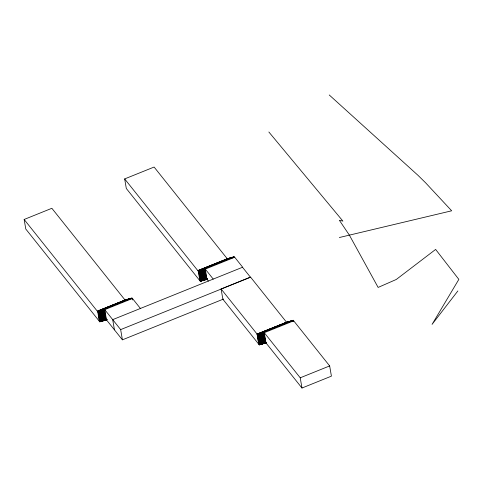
<?xml version="1.0" encoding="UTF-8"?>
<svg xmlns="http://www.w3.org/2000/svg" width="483" height="483" viewBox="0 0 483 483"><rect width="100%" height="100%" fill="white"/><g stroke="black" fill="none" stroke-linecap="round" stroke-linejoin="round"><path stroke-width="0.72" d="M457.866 290.947L432.074 324.371L458.85 279.379L435.636 249.427L396.271 279.476L378.129 287.427L349.438 235.233L339.368 220.29L342.918 221.111L268.856 131.998M104.666 319.897L99.812 321.853L25.786 229.033L24.15 219.469L51.862 208.288L124.97 299.955M204.11 279.82L200.336 281.305L126.311 188.485L124.674 178.915L154.107 167.046L227.686 259.299M99.359 321.286L97.608 311.034L125.677 299.756L126.129 300.323M199.884 280.738L198.133 270.486L227.916 258.514M98.411 311.499L97.964 310.931L99.715 321.183L100.168 321.75L98.315 310.835L126.377 299.551M200.24 280.635L200.686 281.203L198.839 270.281L228.622 258.308L229.075 258.876M100.416 320.978L100.869 321.545L99.015 310.629L127.434 299.243L127.886 299.81M200.94 280.43L201.393 280.997L199.539 270.075L229.679 258M100.174 310.992L99.721 310.424L101.472 320.676L101.925 321.243L100.072 310.321L128.49 298.935M201.997 280.122L202.449 280.689L200.596 269.774L230.735 257.693L231.188 258.26M102.529 320.368L102.982 320.935L101.128 310.014L129.547 298.633M203.053 279.82L203.506 280.382L201.653 269.466L231.786 257.385L232.238 257.952M103.585 320.06L104.038 320.627L102.185 309.706L130.247 298.428L130.7 298.995M207.648 278.872L204.913 279.977L204.46 279.409L202.709 269.158L232.492 257.185M102.988 310.171L102.535 309.603L104.286 319.855L104.739 320.422L102.885 309.5L131.304 298.12M204.81 279.307L205.263 279.874L203.409 268.953L233.549 256.878L234.001 257.445M105.342 319.547L105.795 320.114L103.942 309.198L132.01 297.914L140.414 308.456M213.226 279.083L204.816 268.542L206.67 279.464L206.217 278.896L204.466 268.645L234.249 256.672L242.659 267.214L112.702 319.637L114.453 329.865M234.702 257.24L205.269 269.109L207.02 279.361M100.066 321.08L100.518 321.648L105.028 319.873M200.59 280.532L201.043 281.1L205.498 279.343M101.122 320.778L101.575 321.34L106.423 319.384M200.342 270.54L199.89 269.973L201.646 280.225L202.099 280.792L206.887 278.86M101.822 320.573L102.275 321.141L106.435 319.462M202.347 280.019L202.8 280.587L207.261 278.83M102.879 320.265L103.332 320.833L106.797 319.432M203.403 279.717L203.856 280.285L207.63 278.8M103.936 319.957L104.388 320.525L107.16 319.408M104.992 319.649L105.445 320.217L107.184 319.559M205.516 279.102L205.969 279.669L207.69 279.011M221.099 288.961L257.071 334.061L258.816 344.288L222.85 299.188L221.099 288.961L250.532 277.085L286.504 322.185M105.692 319.444L106.145 320.012L104.292 309.096L120.659 329.611L250.472 277.242L242.514 267.268M106.049 319.341L122.404 339.839L223.605 299.019M257.071 334.061L286.558 322.203M263.434 343.238L259.329 344.892L257.475 333.97L287.258 321.998L287.711 322.566M259.576 344.119L260.029 344.687L258.176 333.765L288.315 321.69M260.035 333.928L259.582 333.361L261.436 344.276L260.983 343.709L259.232 333.463L289.371 321.382M261.689 343.51L262.142 344.071L260.289 333.155L290.428 321.074L290.875 321.642M262.746 343.202L263.199 343.769L261.345 332.847L291.128 320.875L291.581 321.436M262.849 333.107L262.402 332.539L264.249 343.461L263.796 342.894L262.046 332.642L292.185 320.567L292.638 321.135M264.503 342.689L264.956 343.256L263.102 332.334L293.241 320.259L329.66 365.927L331.41 376.154L301.978 388.03L265.559 342.381L263.809 332.129L300.227 377.797L301.978 388.03M293.694 320.827L264.261 332.696L266.012 342.948M259.226 344.222L259.679 344.79L263.784 343.135M260.283 343.914L260.735 344.482L265.541 342.622M261.339 343.612L261.786 344.174L265.565 342.695M262.04 343.407L262.492 343.974L265.916 342.592M263.096 343.099L263.549 343.667L266.284 342.562M264.153 342.791L264.606 343.359L266.326 342.707M264.853 342.586L265.306 343.153L266.676 342.604M300.227 377.797L329.66 365.927M339.344 237.521L451.671 210.799L425.608 182.816L417.988 175.323L329.243 94.97M292.891 320.362L293.338 320.929M292.535 320.464L292.988 321.032M291.835 320.67L292.287 321.237M290.778 320.972L291.231 321.539M289.015 321.485L289.468 322.052M288.665 321.587L289.118 322.155M287.608 321.895L288.061 322.463M286.908 322.101L287.361 322.668M233.899 256.775L234.352 257.342M232.142 257.282L232.595 257.85M230.379 257.795L230.832 258.363M229.328 258.103L229.775 258.671M263.102 332.334L263.555 332.902M263.205 333.004L262.752 332.437L264.606 343.359M262.046 332.642L262.498 333.21M261.345 332.847L261.798 333.415M261.442 333.518L260.989 332.95L262.843 343.872L262.39 343.304M261.092 333.62L260.639 333.053L262.492 343.974M260.289 333.155L260.742 333.723M260.391 333.825L259.939 333.258L261.786 344.174M259.232 333.463L259.685 334.031M258.979 334.23L258.532 333.668L260.379 344.584L259.926 344.017M258.176 333.765L258.628 334.333M265.209 342.483L265.656 343.051L263.905 332.799L263.452 332.232L265.306 343.153M258.278 334.435L257.825 333.868L259.679 344.79M257.475 333.97L257.928 334.538M257.572 334.641L257.119 334.073L258.876 344.325L259.329 344.892M204.466 268.645L204.919 269.212M263.446 342.996L263.899 343.564L262.148 333.312L261.695 332.745L263.549 343.667M204.212 269.417L203.76 268.85L205.613 279.772L205.16 279.204M203.409 268.953L203.862 269.52M203.512 269.623L203.059 269.055L204.913 279.977M202.709 269.158L203.162 269.725M202.455 269.931L202.003 269.363L203.856 280.285M201.653 269.466L202.105 270.033M260.633 343.811L261.086 344.379L259.335 334.127L258.882 333.566L260.735 344.482M201.749 270.136L201.302 269.568L203.15 280.484L202.697 279.917M201.399 270.239L200.946 269.671L202.8 280.587M200.596 269.774L201.049 270.341M200.699 270.438L200.246 269.876L202.099 280.792M199.539 270.075L199.992 270.643L201.743 280.895L201.29 280.327M206.567 278.794L208.421 281.1M199.642 270.746L199.189 270.178L201.043 281.1M205.867 278.999L206.319 279.566L204.569 269.315L204.116 268.747L205.969 279.669M198.839 270.281L199.286 270.848M198.936 270.951L198.483 270.383L200.336 281.305M198.133 270.486L198.585 271.054M124.674 178.915L198.247 271.174M204.11 279.512L204.557 280.08L202.806 269.828L202.353 269.26L204.206 280.182L203.754 279.615M130.603 298.325L131.056 298.892M129.196 298.729L129.643 299.297M128.84 298.832L129.293 299.4M127.083 299.345L127.536 299.913M126.027 299.653L126.48 300.221M125.326 299.858L125.773 300.426M103.942 309.198L104.394 309.76M104.044 309.863L103.591 309.295L105.445 320.217M103.694 309.965L103.241 309.398L105.089 320.32L104.642 319.752M102.885 309.5L103.338 310.068M102.185 309.706L102.638 310.273L104.388 320.525M102.281 310.376L101.835 309.808L103.682 320.73L103.229 320.163M101.931 310.478L101.478 309.911L103.332 320.833M101.128 310.014L101.581 310.581M101.231 310.684L100.778 310.116L102.631 321.038L102.179 320.47M100.875 310.786L100.422 310.219L102.275 321.141M100.072 310.321L100.524 310.889M99.015 310.629L99.468 311.197M99.118 311.3L98.665 310.732L100.518 321.648M98.315 310.835L98.767 311.396M97.608 311.034L98.061 311.601L99.812 321.853M24.15 219.469L97.729 311.722M100.772 320.875L101.219 321.443L99.371 310.527L99.824 311.094L101.575 321.34M293.241 320.259L293.489 321.72M132.71 299.943L132.463 298.482L104.745 309.657L106.502 319.909M120.659 329.611L122.404 339.839"/></g></svg>
